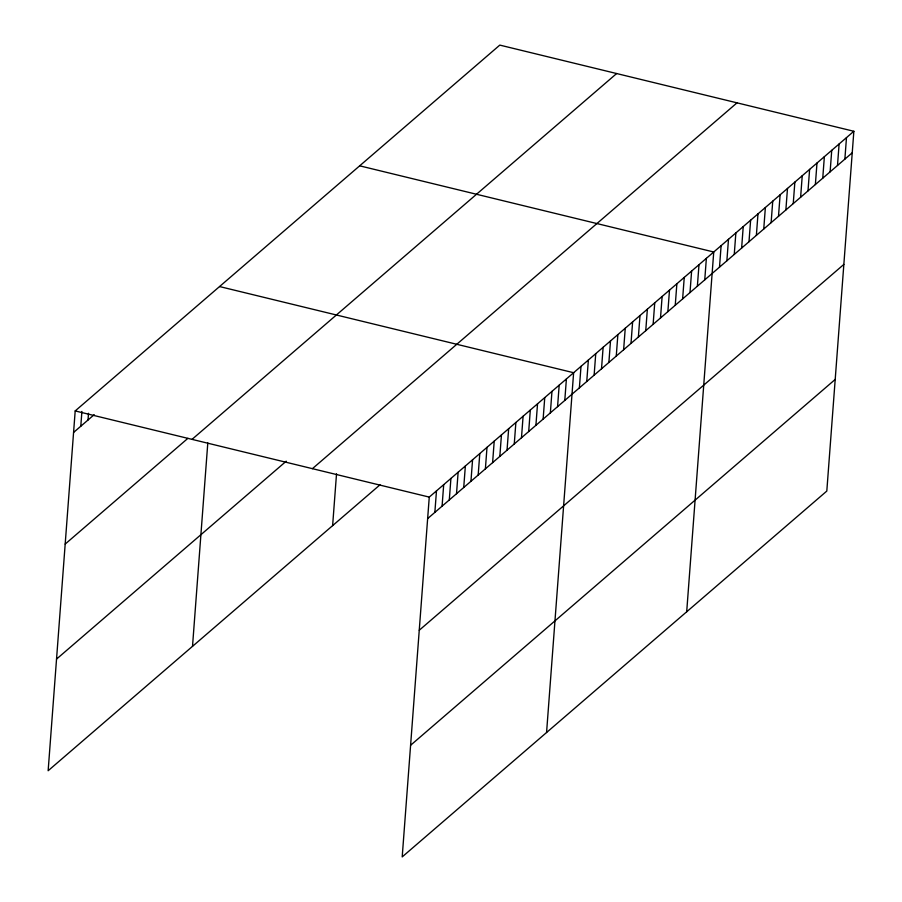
<?xml version="1.0" encoding="UTF-8"?>
<svg xmlns="http://www.w3.org/2000/svg" width="902" height="902" viewBox="0 0 902 902"><rect width="100%" height="100%" fill="white"/><g stroke="black" fill="none" stroke-linecap="round" stroke-linejoin="round"><path stroke-width="1.35" d="M853.856 131.275L429.262 497.103L402.202 856.9L826.807 491.071L853.856 131.275L499.798 45.1L75.193 410.929L48.144 770.725L380.035 484.78M80.797 426.218L81.902 411.436M88.013 420.005L88.52 413.285M192.509 646.351L207.798 442.972M332.624 525.618L336.525 473.787M434.854 512.392L436.478 490.88M442.081 506.169L443.694 484.667M449.297 499.956L450.91 478.443M456.513 493.732L458.126 472.231M463.729 487.508L465.353 466.007M470.945 481.296L472.569 459.783M478.173 475.072L479.785 453.571M485.389 468.86L487.001 447.347M492.605 462.636L494.217 441.134M499.821 456.423L501.444 434.911M507.037 450.199L508.66 428.687M514.264 443.976L515.876 422.474M521.48 437.763L523.092 416.25M528.696 431.539L530.308 410.038M535.912 425.327L537.536 403.814M543.128 419.103L544.752 397.602M550.355 412.879L551.968 391.378M557.571 406.667L559.184 385.154M564.787 400.443L566.4 378.941M546.567 732.514L573.627 372.718L219.558 286.554M579.377 387.871L581.001 366.37M586.751 381.523L588.375 360.011M594.125 375.164L595.748 353.663M601.51 368.805L603.122 347.304M608.884 362.457L610.496 340.945M616.258 356.098L617.87 334.597M623.632 349.75L625.244 328.238M631.005 343.391L632.618 321.89M638.379 337.044L639.992 315.531M645.753 330.684L647.365 309.183M653.127 324.337L654.739 302.824M660.501 317.978L662.124 296.476M667.875 311.63L669.498 290.117M675.248 305.271L676.872 283.769M682.622 298.912L684.246 277.41M689.996 292.564L691.62 271.051M697.37 286.205L698.994 264.703M704.755 279.857L706.367 258.344M686.693 611.793L713.741 251.996L359.672 165.821M719.503 267.15L721.115 245.637M726.877 260.791L728.489 239.289M734.251 254.443L735.863 232.93M741.624 248.084L743.237 226.582M748.998 241.736L750.611 220.223M756.372 235.377L757.984 213.875M763.746 229.018L765.37 207.516M771.12 222.67L772.743 201.157M778.494 216.311L780.117 194.809M785.867 209.963L787.491 188.45M793.241 203.604L794.865 182.103M800.615 197.256L802.239 175.743M808 190.897L809.613 169.396M815.374 184.549L816.986 163.036M822.748 178.19L824.36 156.689M830.122 171.842L831.734 150.33M837.496 165.483L839.108 143.982M844.87 159.135L846.482 137.623M73.581 432.441L94.203 414.672M65.181 544.075L187.887 438.349M192.036 439.364L616.641 73.536M56.533 659.091L286.238 461.193M312.419 468.668L737.024 102.828M427.638 518.605L852.243 152.776M419.25 630.25L843.855 264.41M410.602 745.266L835.207 379.426M75.193 410.929L429.262 497.103"/></g></svg>
